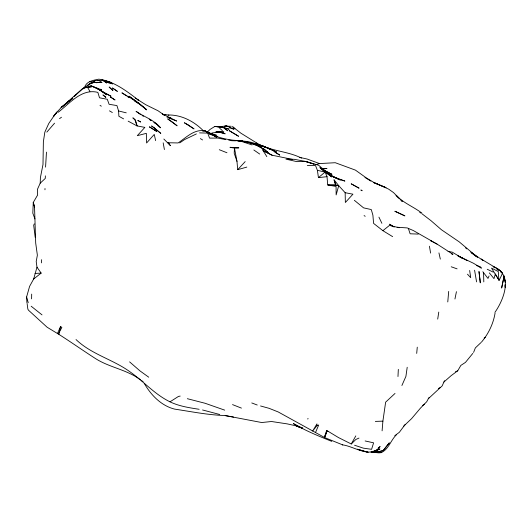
<?xml version="1.0" encoding="UTF-8"?>
<svg xmlns="http://www.w3.org/2000/svg" width="532" height="532" viewBox="0 0 532 532"><rect width="100%" height="100%" fill="white"/><g stroke="black" fill="none" stroke-linecap="round" stroke-linejoin="round"><path stroke-width="0.8" d="M140.388 379.768C126.955 369.614 109.299 367.506 95.288 358.435C83.045 350.568 71.188 342.196 58.912 334.382L60.555 326.535L61.858 327.393L58.919 332.926L57.469 333.511L47.115 327.227L28.502 310.223L27.844 309.099L27.092 303.406M31.601 298.858L31.681 294.116M45.353 175.859L45.28 178.406L40.213 183.188L37.4 189.399L37.612 195.051L33.277 202.426L32.811 213.172L34.926 218.945L35.697 243.051L37.366 255.187L36.209 261.498L36.987 267.19L33.656 279.014L29.593 286.376L26.6 296.989L26.899 302.675M45.566 167.128L46.47 152.125M44.961 189.771L45.001 188.508M40.213 183.188L40.412 177.555L42.992 164.494L43.378 141.652L44.841 132.116L48.725 123.57L55.388 113.801L61.572 107.185L72.545 98.114M397.976 376.543L398.328 369.361M41.449 262.868L41.636 259.676M447.771 301.943L448.695 291.423M416.702 353.408L417.268 347.177M382.096 430.834L382.894 421.151L385.64 402.159L395.017 393.441M407.206 367.273L405.909 376.403L401.899 385.501M437.703 319.1L438.774 312.071M495.079 313.049C493.37 323.662 488.416 333.93 481.493 342.116M454.946 298.997L456.436 291.669M345.155 192.704L345.361 202.493L352.935 194.187L345.155 192.704L338.718 185.688L335.685 185.023L334.202 179.976L338.718 185.688L336.151 194.912L336.064 186.433L327.705 184.976L327.027 176.671L325.112 172.049L317.405 170.346L315.536 165.592L307.316 165.432M472.808 353.401L465.46 362.392L460.832 365.424L457.786 370.731L451.143 375.659L443.888 382.043L442.172 385.893L428.3 398.741L426.737 401.7L420.493 408.097L411.602 418.624L403.495 426.318M260.547 405.969L269.152 408.343L278.263 411.981L324.38 437.417L326.668 430.428L338.452 437.55L351.273 443.987L355.822 439.499L358.974 438.082M473.58 352.423L475.362 347.908L480.941 342.615M324.38 437.417L326.861 431.219L326.668 430.428M315.509 432.536L318.675 425.035L317.005 425.593L312.65 431.046L316.939 423.891L317.005 425.593M34.287 223.879L33.689 225.255L35.198 237.378M489.048 275.975L487.984 278.435L482.843 271.732M499.043 280.617L502.534 273.262L500.027 270.429M60.555 326.535L57.469 333.511L58.912 334.382M84.435 87.92C86.011 81.23 93.206 80.312 98.839 79.162C114.2 81.349 126.782 91.112 138.679 100.368L137.323 99.451M494.926 312.364C504.017 299.403 513.786 274.133 493.058 266.499L494.953 267.855M351.273 443.987L355.802 435.901M443.888 382.043L444.686 380.713M428.3 398.741L429.164 397.437M405.198 424.443L399.346 432.283L394.797 435.728M396.293 434.903C390.674 440.376 388.779 449.055 381.371 452.619L378.977 452.872L370.97 452.087M46.809 132.142L54.563 123.185M236.986 161.395L234.193 153.209L234.486 148.129L238.828 147.856L229.964 147.304L234.486 148.129L236.986 161.395L237.691 169.668L245.179 161.615M207.054 132.355L210.014 129.449L214.862 126.423L223.127 127.534L214.862 126.423L221.591 126.809L229.079 129.183L222.988 127.72M83.125 88.831L85.226 86.929C89.396 84.568 93.113 79.7 98.427 80.438M58.214 112.245C69.792 103.441 81.569 88.272 97.875 92.375L99.517 97.808L107.304 99.278L109.093 104.272L116.934 105.582L118.596 110.969L118.875 116.255L123.584 118.862M75.936 94.816L74.167 96.478L83.597 87.966L92.92 86.517L100.009 89.928L106.719 94.829L97.196 88.199L90.972 85.752L83.597 87.966L92.92 86.517M82.32 88.824L64.625 104.571M68.242 101.792L69.459 100.801L61.147 107.57L69.752 100.581M317.405 170.346L318.442 177.628L325.112 172.049M61.147 107.57L67.025 102.776M354.352 200.311L363.569 207.859L371.276 209.568L372.885 215.114L373.59 223.387L382.894 230.682L389.464 225.408L399.213 227.736M33.656 279.014L41.15 273.096L36.987 267.19M67.464 102.656L65.057 104.472L67.019 103.055M374.422 450.77L372.739 451.868L378.159 451.176L371.974 451.675M378.232 447.937L380.134 446.528C370.339 459.335 354.385 446.162 342.335 444.858M59.544 118.636L61.473 117.233M68.096 101.825L72.066 98.959M71.647 99.225L72.904 98.32M422.455 405.544L424.489 404.147M179.703 142.895L184.571 139.584L196.375 133.931M76.029 339.562C90.985 353.92 111.467 359.047 128.185 370.538L128.93 371.063C143.061 380.752 154.393 394.252 170.001 401.833L178.486 396.42L180.188 396.081M484.153 338.026L485.51 337.255M438.341 388.579L440.33 387.462M455.478 371.755L457.64 370.864M372.739 451.868L379.921 448.942L373.151 451.708L371.516 451.655M211.949 132.987L219.656 131.989L225.169 133.805L217.202 131.697L215.866 131.87L223.872 132.016L217.202 131.697L219.656 131.989M315.802 164.647L319.566 163.563L335.273 162.719L355.423 170.12L366.568 178.087L373.477 182.217L388.599 189.113L393.487 192.557L398.967 198.11M237.691 169.668L246.815 167.095M307.496 418.923L308.201 418.737M99.032 80.611L101.905 82.34C97.143 82.48 91.743 81.556 87.973 85.153L94.816 81.296L91.165 83.059L92.814 82.945M381.371 452.619L373.371 452.499L376.703 451.994M378.319 451.648L383.173 450.617L389.231 442.943L383.173 450.617L377.042 452.18L374.275 452.506L371.974 451.954M229.292 127.7L233.9 129.196L226.725 125.885L224.684 126.21L231.214 126.264M163.583 114.659L165.193 114.42M226.725 125.885L219.177 126.809L221.591 126.809M318.442 177.628L327.027 176.671M96.119 82.726L101.905 82.34M202.552 131.085L205.033 130.925C214.675 137.156 226.246 139.65 237.511 140.694M35.006 273.455L41.15 273.096M322.392 168.79L326.987 168.531L322.133 168.724M97.908 80.605L102.623 80.365L112.638 83.896L104.99 81.376L108.142 82.261L104.239 81.556L107.304 82.094M228.733 140.155C239.58 141.219 251.849 140.002 261.139 146.752L259.649 146.2M375.346 421.404L382.894 421.151M231.759 140.421L235.004 140.328L242.971 141.259L237.771 140.8M226.732 415.558C209.149 415.279 191.986 411.695 174.662 409.121C161.216 405.776 150.862 394.99 144.239 383.306M478.727 266.665L480.19 266.672L476.406 265.548M231.347 140.654L235.989 140.714M231.427 140.654L235.43 140.714M163.849 139.038L170.506 145.702L168.039 142.742L178.087 142.948C186.08 137.695 194.433 128.644 205.033 130.925L211.576 134.982M199.56 132.874L207.753 133.106L209.542 138.12L217.827 138.061L225.588 139.61M327.918 431.252L326.861 431.219L324.859 437.663L342.748 444.905M364.221 451.209L357.438 449.214L368.124 452.326L364.972 451.429L366.608 451.488M418.292 234.087L410.125 233.787L408.41 228.554M371.296 451.934L377.042 452.18L375.432 451.941M255.779 144.358L258.186 144.491L254.449 143.673M364.972 451.429L366.528 451.515M232.723 140.388L240.816 140.86L249.242 142.556L238.309 140.741M99.165 89.336L101.599 89.482L97.555 88.804M448.011 251.363L452.24 252.155L462.813 258.459L458.059 255.919M397.125 227.25L407.233 227.922L413.384 230.575L437.031 244.075L452.951 254.329L451.435 253.857M168.318 114.985C181.705 114.759 194.306 121.529 203.463 130.879M168.425 117.572L170.832 117.791L166.942 117.12M93.579 82.493L94.802 82.62M199.141 409.288C189.219 407.738 179.138 406.248 170.001 401.833M233.541 417.075L225.216 415.592L261.711 422.534L271.5 421.51L287.253 423.891L296.184 425.866L302.642 428.227M305.222 161.356L294.189 159.301L285.97 159.141L296.856 161.635L305.421 161.402L314.126 164.135L305.222 161.356L318.641 165.266L326.515 172.002L334.003 177.056L333.232 176.697L340.394 180.049L332.892 176.577L344.882 181.08L337.401 178.685M165.053 114.453L168.95 115.238M338.718 185.688L335.945 185.129L327.931 185.023L335.685 185.023L333.976 179.75M292.434 159.394L272.351 155.264L263.16 150.722L262.296 149.472M210.353 133.638L216.211 134.862M299.376 157.339L307.077 159.015L319.426 163.543M365.132 440.962L373.604 442.824L371.595 449.314L363.309 448.144L354.558 445.224M118.596 110.969L126.25 112.831M267.044 147.683L276.633 152.105L267.044 147.683C278.416 151.58 290.738 152.611 301.504 158.117M102.044 79.88L111.647 82.58M103.095 80.418L109.592 82.061M187.331 398.694L205.113 403.276L224.69 410.132M202.546 409.966L219.703 414.488M89.802 81.489L91.803 82.008M255.952 144.079L262.675 145.928M371.881 451.848L374.275 452.506M169.11 118.031L171.337 118.736L169.169 117.984M255.958 144.125L265.761 147.377L259.902 145.017M241.528 141.426L252.082 144.95M256.743 145.442L246.236 141.785C254.083 143.587 261.684 146.932 267.789 152.245M451.229 266.785L457.094 268.86M302.502 428.22L296.184 425.866L302.608 428.3M251.769 402.95L257.235 405.025M169.236 118.144L176.637 121.05L162.44 113.981L164.514 115.298L158.064 110.782L145.721 104.704L136.797 99.019M102.623 80.365L109.153 82.932L103.813 80.744L106.54 82.925L103.813 80.744M232.524 404.606L241.428 408.111M99.471 89.928L111.068 96.279L103.993 92.648L97.196 88.199L100.009 89.928L90.972 85.752M219.29 149.711L226.965 152.757M480.01 267.496L481.487 268.088L473.44 263.247L458.092 255.919L467.389 260.707M267.536 147.903L262.775 145.987L269.963 149.266M262.808 145.981L271.746 149.605L279.739 155.118L274.851 152.192M212.541 134.523L217.641 136.591L211.689 133.718L216.73 137.05M331.775 441.361C318.681 436.147 305.621 430.74 293.418 423.618L301.159 427.688L298.432 426.578L302.708 428.366M331.562 176.105L336.676 178.36M330.871 175.646L332.148 176.232L330.924 175.646M487.246 269.272L493.25 272.138M256.524 143.028L264.983 147.244M324.008 170.233L331.961 174.323L323.363 169.947M272.085 155.297L263.16 150.722L266.818 156.621M437.031 244.075L430.867 240.863L432.336 241.641M128.172 121.17L137.07 125.938L144.864 127.381L137.289 135.687L146.333 133.346L146.593 142.982L154.247 134.43L155.637 140.634M142.071 115.504L143.487 116.275M149.878 119.733L151.294 120.505L149.259 119.168L151.294 120.558M257.441 145.828L263.739 149.293M209.821 133.426L206.968 131.836L209.322 132.554L215.527 136.611L213.492 134.549L216.717 136.983M211.962 134.623L215.527 136.611M109.452 110.842L112.338 112.518M499.634 270.116L481.194 259.037L482.97 260.427M134.643 101.093L139.524 104.039L131.397 98.453L121.914 92.834L126.49 95.933M364.945 177.455L370.89 181.08M135.288 98.081L136.106 98.573M382.894 230.682L392.636 236.647M100.016 105.389L101.319 106.187M200.365 138.599L202.572 139.956M419.721 212.328L421.025 213.133M394.192 227.084L389.604 224.198L392.543 226.3M364.068 215.58L365.191 216.291M210.559 134.456L205.033 130.925L207.759 132.674M257.441 143.454L240.863 133.16L232.597 126.702L234.978 128.864M209.129 133.552L210.492 134.43M127.8 96.817L129.103 97.702M421.836 213.079C413.49 206.709 403.329 202.991 396.061 195.271L398.88 198.077M422.076 213.851L431.026 220.7L441.434 229.744L459.183 241.834L477.517 257.249L471.525 252.713L482.93 260.387M253.85 150.004L259.709 154.054M227.304 130.36L224.504 128.418L227.756 130.772M137.801 102.39L146.639 109.818L137.801 102.39L129.037 96.199L136.538 101.698M141.745 380.726L143.101 381.683M496.848 269.205L498.743 270.555M500.639 271.905L502.534 273.262M140.701 114.646L136.052 111.328C144.152 116.96 154.207 119.919 160.591 127.813L157.492 125.379M148.734 377.195L140.009 370.924L129.609 361.88M322.359 169.974L323.616 170.898M324.866 171.823L331.769 176.93L319.912 167.593L321.867 169.495M168.039 142.742L169.262 143.66M31.182 306.226L42.015 314.877M137.781 102.656L146.067 109.266M265.342 150.25L263.007 148.428L268.52 152.83M470.7 252.128L475.688 256.158M465.586 247.925L466.737 248.876M219.709 128.305L222.396 130.586M401.135 200.318L402.259 201.442L400.064 199.221M213.492 134.549L216.045 137.236M467.482 274.186L470.714 277.684L469.656 270.482M489.314 272.876L493.975 278.628L495.365 274L498.903 280.045L498.271 271.539L491.541 268.121L498.903 280.045M34.533 207.094L33.277 202.426L34.533 207.094L34.926 218.945M87.733 87.614L89.921 91.398M378.937 217.149L381.89 223.307M26.6 296.989L28.243 302.735M438.94 252.9L440.33 259.111M504.196 276.786L505.4 282.499L504.974 280.47M474.577 270.196L476.566 281.88M163.178 142.849L164.401 149.552M429.437 246.216L430.607 253.099M505.141 285.092L505.227 287.4L505.141 284.62M483.535 272.311L483.807 281.894M504.123 276.035L501.663 287.912L504.123 276.035M56.419 112.764L53.306 116.681L56.997 112.053L56.419 112.764M377.075 183.939L373.504 182.529L386.046 187.67L377.075 183.939M395.801 211.663L394.857 211.251L404.912 215.892L395.801 211.663M140.561 121.941L137.921 120.498L140.561 121.941M187.849 124.661L184.345 122.752L194.027 128.897L187.849 124.661M352.39 184.458L351.187 183.799L359.073 188.188L352.39 184.458M149.918 127.115L149.459 126.855L156.641 131.391L149.918 127.115M238.469 136.205L229.226 130.646L238.469 136.205M114.939 99.91L110.343 96.957L114.939 99.91M362.039 190.709L361.002 190.057L362.039 190.709M117.293 91.311L112.525 88.039L117.293 91.311M157.405 124.688L154.014 122.393L157.405 124.688M172.534 122.22L167.706 118.869L177.123 125.805L172.534 122.22M154.34 127.926L151.554 125.944L160.81 133.366L154.34 127.926M105.802 97.276L103.048 95.015L105.802 97.276M112.837 90.413L109.22 87.088L112.837 90.413M134.855 119.56L132.86 117.845L135.5 120.279L137.07 125.938L134.855 119.56M479.904 279.094L478.98 271.486L480.29 282.858L479.904 279.094"/></g></svg>
